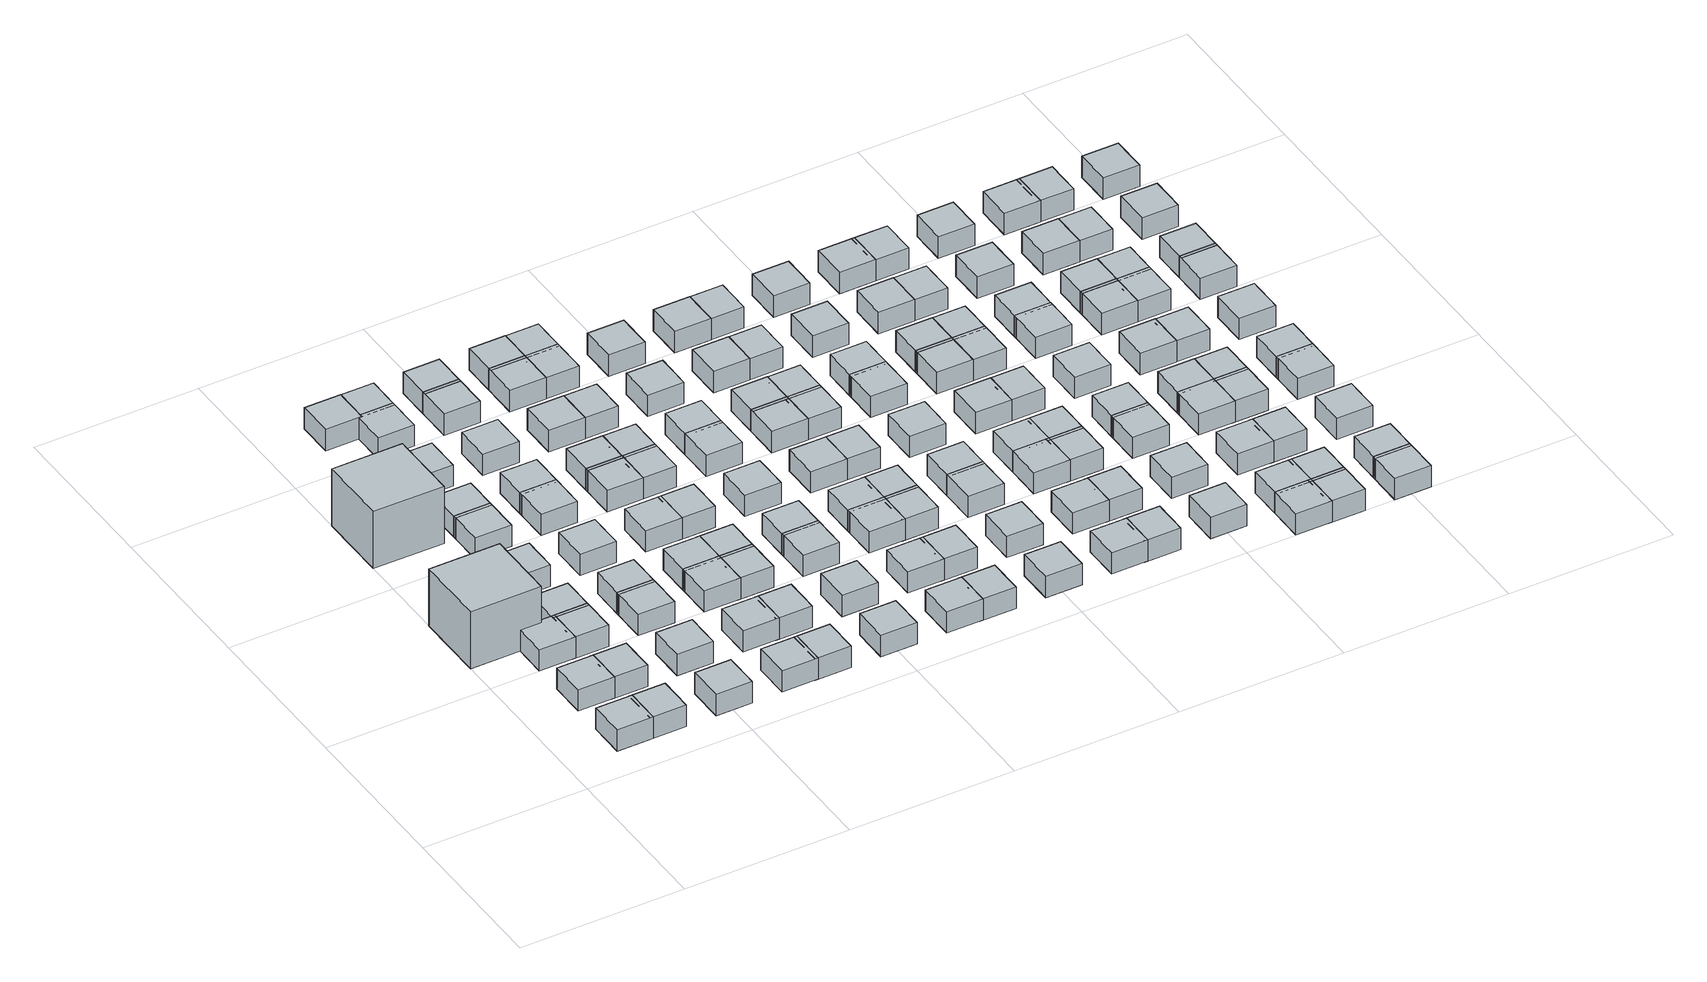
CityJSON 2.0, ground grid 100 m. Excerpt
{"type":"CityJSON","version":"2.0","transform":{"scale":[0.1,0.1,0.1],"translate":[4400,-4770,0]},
"CityObjects":{
"object1":{"type":"GenericCityObject","geometry":[{"type":"Solid","lod":"1","boundaries":[[[[0,1,2,3]],[[4,5,1,0]],[[5,6,2,1]],[[6,7,3,2]],[[7,4,0,3]],[[7,6,5,4]]]]}]},
"object2":{"type":"GenericCityObject","geometry":[{"type":"Solid","lod":"1","boundaries":[[[[8,9,10,11]],[[12,13,9,8]],[[13,14,10,9]],[[14,15,11,10]],[[15,12,8,11]],[[15,14,13,12]]]]}]},
"object3":{"type":"GenericCityObject","geometry":[{"type":"Solid","lod":"1","boundaries":[[[[16,17,18,19]],[[20,21,17,16]],[[21,22,18,17]],[[22,23,19,18]],[[23,20,16,19]],[[23,22,21,20]]]]}]},
"object4":{"type":"GenericCityObject","geometry":[{"type":"Solid","lod":"1","boundaries":[[[[24,25,26,27]],[[28,29,25,24]],[[29,30,26,25]],[[30,31,27,26]],[[31,28,24,27]],[[31,30,29,28]]]]}]},
"object5":{"type":"GenericCityObject","geometry":[{"type":"Solid","lod":"1","boundaries":[[[[32,33,34,35]],[[36,37,33,32]],[[37,38,34,33]],[[38,39,35,34]],[[39,36,32,35]],[[39,38,37,36]]]]}]},
"object6":{"type":"GenericCityObject","geometry":[{"type":"Solid","lod":"1","boundaries":[[[[40,41,42,43]],[[44,45,41,40]],[[45,46,42,41]],[[46,47,43,42]],[[47,44,40,43]],[[47,46,45,44]]]]}]},
"object7":{"type":"GenericCityObject","geometry":[{"type":"Solid","lod":"1","boundaries":[[[[48,49,50,51]],[[52,53,49,48]],[[53,54,50,49]],[[54,55,51,50]],[[55,52,48,51]],[[55,54,53,52]]]]}]},
"object8":{"type":"GenericCityObject","geometry":[{"type":"Solid","lod":"1","boundaries":[[[[56,57,58,59]],[[60,61,57,56]],[[61,62,58,57]],[[62,63,59,58]],[[63,60,56,59]],[[63,62,61,60]]]]}]},
"object9":{"type":"GenericCityObject","geometry":[{"type":"Solid","lod":"1","boundaries":[[[[64,65,66,67]],[[68,69,65,64]],[[69,70,66,65]],[[70,71,67,66]],[[71,68,64,67]],[[71,70,69,68]]]]}]},
"object10":{"type":"GenericCityObject","geometry":[{"type":"Solid","lod":"1","boundaries":[[[[72,73,74,75]],[[76,77,73,72]],[[77,78,74,73]],[[78,79,75,74]],[[79,76,72,75]],[[79,78,77,76]]]]}]},
"object11":{"type":"GenericCityObject","geometry":[{"type":"Solid","lod":"1","boundaries":[[[[80,81,82,83]],[[84,85,81,80]],[[85,86,82,81]],[[86,87,83,82]],[[87,84,80,83]],[[87,86,85,84]]]]}]},
"object12":{"type":"GenericCityObject","geometry":[{"type":"Solid","lod":"1","boundaries":[[[[88,89,90,91]],[[92,93,89,88]],[[93,94,90,89]],[[94,95,91,90]],[[95,92,88,91]],[[95,94,93,92]]]]}]},
"object13":{"type":"GenericCityObject","geometry":[{"type":"Solid","lod":"1","boundaries":[[[[96,97,98,99]],[[100,101,97,96]],[[101,102,98,97]],[[102,103,99,98]],[[103,100,96,99]],[[103,102,101,100]]]]}]},
"object14":{"type":"GenericCityObject","geometry":[{"type":"Solid","lod":"1","boundaries":[[[[104,105,106,107]],[[108,109,105,104]],[[109,110,106,105]],[[110,111,107,106]],[[111,108,104,107]],[[111,110,109,108]]]]}]},
"object15":{"type":"GenericCityObject","geometry":[{"type":"Solid","lod":"1","boundaries":[[[[112,113,114,115]],[[116,117,113,112]],[[117,118,114,113]],[[118,119,115,114]],[[119,116,112,115]],[[119,118,117,116]]]]}]},
"object16":{"type":"GenericCityObject","geometry":[{"type":"Solid","lod":"1","boundaries":[[[[120,121,122,123]],[[124,125,121,120]],[[125,126,122,121]],[[126,127,123,122]],[[127,124,120,123]],[[127,126,125,124]]]]}]},
"object17":{"type":"GenericCityObject","geometry":[{"type":"Solid","lod":"1","boundaries":[[[[128,129,130,131]],[[132,133,129,128]],[[133,134,130,129]],[[134,135,131,130]],[[135,132,128,131]],[[135,134,133,132]]]]}]},
"object18":{"type":"GenericCityObject","geometry":[{"type":"Solid","lod":"1","boundaries":[[[[136,137,138,139]],[[140,141,137,136]],[[141,142,138,137]],[[142,143,139,138]],[[143,140,136,139]],[[143,142,141,140]]]]}]},
"object19":{"type":"GenericCityObject","geometry":[{"type":"Solid","lod":"1","boundaries":[[[[144,145,146,147]],[[148,149,145,144]],[[149,150,146,145]],[[150,151,147,146]],[[151,148,144,147]],[[151,150,149,148]]]]}]},
"object20":{"type":"GenericCityObject","geometry":[{"type":"Solid","lod":"1","boundaries":[[[[152,153,154,155]],[[156,157,153,152]],[[157,158,154,153]],[[158,159,155,154]],[[159,156,152,155]],[[159,158,157,156]]]]}]},
"object21":{"type":"GenericCityObject","geometry":[{"type":"Solid","lod":"1","boundaries":[[[[160,161,162,163]],[[164,165,161,160]],[[165,166,162,161]],[[166,167,163,162]],[[167,164,160,163]],[[167,166,165,164]]]]}]},
"object22":{"type":"GenericCityObject","geometry":[{"type":"Solid","lod":"1","boundaries":[[[[168,169,170,171]],[[172,173,169,168]],[[173,174,170,169]],[[174,175,171,170]],[[175,172,168,171]],[[175,174,173,172]]]]}]},
"object23":{"type":"GenericCityObject","geometry":[{"type":"Solid","lod":"1","boundaries":[[[[176,177,178,179]],[[180,181,177,176]],[[181,182,178,177]],[[182,183,179,178]],[[183,180,176,179]],[[183,182,181,180]]]]}]},
"object24":{"type":"GenericCityObject","geometry":[{"type":"Solid","lod":"1","boundaries":[[[[184,185,186,187]],[[188,189,185,184]],[[189,190,186,185]],[[190,191,187,186]],[[191,188,184,187]],[[191,190,189,188]]]]}]},
"object25":{"type":"GenericCityObject","geometry":[{"type":"Solid","lod":"1","boundaries":[[[[192,193,194,195]],[[196,197,193,192]],[[197,198,194,193]],[[198,199,195,194]],[[199,196,192,195]],[[199,198,197,196]]]]}]},
"object26":{"type":"GenericCityObject","geometry":[{"type":"Solid","lod":"1","boundaries":[[[[200,201,202,203]],[[204,205,201,200]],[[205,206,202,201]],[[206,207,203,202]],[[207,204,200,203]],[[207,206,205,204]]]]}]},
"object27":{"type":"GenericCityObject","geometry":[{"type":"Solid","lod":"1","boundaries":[[[[208,209,210,211]],[[212,213,209,208]],[[213,214,210,209]],[[214,215,211,210]],[[215,212,208,211]],[[215,214,213,212]]]]}]},
"object28":{"type":"GenericCityObject","geometry":[{"type":"Solid","lod":"1","boundaries":[[[[216,217,218,219]],[[220,221,217,216]],[[221,222,218,217]],[[222,223,219,218]],[[223,220,216,219]],[[223,222,221,220]]]]}]},
"object29":{"type":"GenericCityObject","geometry":[{"type":"Solid","lod":"1","boundaries":[[[[224,225,226,227]],[[228,229,225,224]],[[229,230,226,225]],[[230,231,227,226]],[[231,228,224,227]],[[231,230,229,228]]]]}]},
"object30":{"type":"GenericCityObject","geometry":[{"type":"Solid","lod":"1","boundaries":[[[[232,233,234,235]],[[236,237,233,232]],[[237,238,234,233]],[[238,239,235,234]],[[239,236,232,235]],[[239,238,237,236]]]]}]},
"object31":{"type":"GenericCityObject","geometry":[{"type":"Solid","lod":"1","boundaries":[[[[240,241,242,243]],[[244,245,241,240]],[[245,246,242,241]],[[246,247,243,242]],[[247,244,240,243]],[[247,246,245,244]]]]}]},
"object32":{"type":"GenericCityObject","geometry":[{"type":"Solid","lod":"1","boundaries":[[[[248,249,250,251]],[[252,253,249,248]],[[253,254,250,249]],[[254,255,251,250]],[[255,252,248,251]],[[255,254,253,252]]]]}]},
"object33":{"type":"GenericCityObject","geometry":[{"type":"Solid","lod":"1","boundaries":[[[[256,257,258,259]],[[260,261,257,256]],[[261,262,258,257]],[[262,263,259,258]],[[263,260,256,259]],[[263,262,261,260]]]]}]},
"object34":{"type":"GenericCityObject","geometry":[{"type":"Solid","lod":"1","boundaries":[[[[264,265,266,267]],[[268,269,265,264]],[[269,270,266,265]],[[270,271,267,266]],[[271,268,264,267]],[[271,270,269,268]]]]}]},
"object35":{"type":"GenericCityObject","geometry":[{"type":"Solid","lod":"1","boundaries":[[[[272,273,274,275]],[[276,277,273,272]],[[277,278,274,273]],[[278,279,275,274]],[[279,276,272,275]],[[279,278,277,276]]]]}]},
"object36":{"type":"GenericCityObject","geometry":[{"type":"Solid","lod":"1","boundaries":[[[[280,281,282,283]],[[284,285,281,280]],[[285,286,282,281]],[[286,287,283,282]],[[287,284,280,283]],[[287,286,285,284]]]]}]},
"object37":{"type":"GenericCityObject","geometry":[{"type":"Solid","lod":"1","boundaries":[[[[288,289,290,291]],[[292,293,289,288]],[[293,294,290,289]],[[294,295,291,290]],[[295,292,288,291]],[[295,294,293,292]]]]}]},
"object38":{"type":"GenericCityObject","geometry":[{"type":"Solid","lod":"1","boundaries":[[[[296,297,298,299]],[[300,301,297,296]],[[301,302,298,297]],[[302,303,299,298]],[[303,300,296,299]],[[303,302,301,300]]]]}]},
"object39":{"type":"GenericCityObject","geometry":[{"type":"Solid","lod":"1","boundaries":[[[[304,305,306,307]],[[308,309,305,304]],[[309,310,306,305]],[[310,311,307,306]],[[311,308,304,307]],[[311,310,309,308]]]]}]},
"object40":{"type":"GenericCityObject","geometry":[{"type":"Solid","lod":"1","boundaries":[[[[312,313,314,315]],[[316,317,313,312]],[[317,318,314,313]],[[318,319,315,314]],[[319,316,312,315]],[[319,318,317,316]]]]}]},
"object41":{"type":"GenericCityObject","geometry":[{"type":"Solid","lod":"1","boundaries":[[[[320,321,322,323]],[[324,325,321,320]],[[325,326,322,321]],[[326,327,323,322]],[[327,324,320,323]],[[327,326,325,324]]]]}]},
"object42":{"type":"GenericCityObject","geometry":[{"type":"Solid","lod":"1","boundaries":[[[[328,329,330,331]],[[332,333,329,328]],[[333,334,330,329]],[[334,335,331,330]],[[335,332,328,331]],[[335,334,333,332]]]]}]},
"object43":{"type":"GenericCityObject","geometry":[{"type":"Solid","lod":"1","boundaries":[[[[336,337,338,339]],[[340,341,337,336]],[[341,342,338,337]],[[342,343,339,338]],[[343,340,336,339]],[[343,342,341,340]]]]}]},
"object44":{"type":"GenericCityObject","geometry":[{"type":"Solid","lod":"1","boundaries":[[[[344,345,346,347]],[[348,349,345,344]],[[349,350,346,345]],[[350,351,347,346]],[[351,348,344,347]],[[351,350,349,348]]]]}]},
"object45":{"type":"GenericCityObject","geometry":[{"type":"Solid","lod":"1","boundaries":[[[[352,353,354,355]],[[356,357,353,352]],[[357,358,354,353]],[[358,359,355,354]],[[359,356,352,355]],[[359,358,357,356]]]]}]},
"object46":{"type":"GenericCityObject","geometry":[{"type":"Solid","lod":"1","boundaries":[[[[360,361,362,363]],[[364,365,361,360]],[[365,366,362,361]],[[366,367,363,362]],[[367,364,360,363]],[[367,366,365,364]]]]}]},
"object47":{"type":"GenericCityObject","geometry":[{"type":"Solid","lod":"1","boundaries":[[[[368,369,370,371]],[[372,373,369,368]],[[373,374,370,369]],[[374,375,371,370]],[[375,372,368,371]],[[375,374,373,372]]]]}]},
"object48":{"type":"GenericCityObject","geometry":[{"type":"Solid","lod":"1","boundaries":[[[[376,377,378,379]],[[380,381,377,376]],[[381,382,378,377]],[[382,383,379,378]],[[383,380,376,379]],[[383,382,381,380]]]]}]},
"object49":{"type":"GenericCityObject","geometry":[{"type":"Solid","lod":"1","boundaries":[[[[384,385,386,387]],[[388,389,385,384]],[[389,390,386,385]],[[390,391,387,386]],[[391,388,384,387]],[[391,390,389,388]]]]}]},
"object50":{"type":"GenericCityObject","geometry":[{"type":"Solid","lod":"1","boundaries":[[[[392,393,394,395]],[[396,397,393,392]],[[397,398,394,393]],[[398,399,395,394]],[[399,396,392,395]],[[399,398,397,396]]]]}]},
"object51":{"type":"GenericCityObject","geometry":[{"type":"Solid","lod":"1","boundaries":[[[[400,401,402,403]],[[404,405,401,400]],[[405,406,402,401]],[[406,407,403,402]],[[407,404,400,403]],[[407,406,405,404]]]]}]},
"object52":{"type":"GenericCityObject","geometry":[{"type":"Solid","lod":"1","boundaries":[[[[408,409,410,411]],[[412,413,409,408]],[[413,414,410,409]],[[414,415,411,410]],[[415,412,408,411]],[[415,414,413,412]]]]}]},
"object53":{"type":"GenericCityObject","geometry":[{"type":"Solid","lod":"1","boundaries":[[[[416,417,418,419]],[[420,421,417,416]],[[421,422,418,417]],[[422,423,419,418]],[[423,420,416,419]],[[423,422,421,420]]]]}]},
"object54":{"type":"GenericCityObject","geometry":[{"type":"Solid","lod":"1","boundaries":[[[[424,425,426,427]],[[428,429,425,424]],[[429,430,426,425]],[[430,431,427,426]],[[431,428,424,427]],[[431,430,429,428]]]]}]},
"object55":{"type":"GenericCityObject","geometry":[{"type":"Solid","lod":"1","boundaries":[[[[432,433,434,435]],[[436,437,433,432]],[[437,438,434,433]],[[438,439,435,434]],[[439,436,432,435]],[[439,438,437,436]]]]}]},
"object56":{"type":"GenericCityObject","geometry":[{"type":"Solid","lod":"1","boundaries":[[[[440,441,442,443]],[[444,445,441,440]],[[445,446,442,441]],[[446,447,443,442]],[[447,444,440,443]],[[447,446,445,444]]]]}]},
"object57":{"type":"GenericCityObject","geometry":[{"type":"Solid","lod":"1","boundaries":[[[[448,449,450,451]],[[452,453,449,448]],[[453,454,450,449]],[[454,455,451,450]],[[455,452,448,451]],[[455,454,453,452]]]]}]},
"object58":{"type":"GenericCityObject","geometry":[{"type":"Solid","lod":"1","boundaries":[[[[456,457,458,459]],[[460,461,457,456]],[[461,462,458,457]],[[462,463,459,458]],[[463,460,456,459]],[[463,462,461,460]]]]}]},
"object59":{"type":"GenericCityObject","geometry":[{"type":"Solid","lod":"1","boundaries":[[[[464,465,466,467]],[[468,469,465,464]],[[469,470,466,465]],[[470,471,467,466]],[[471,468,464,467]],[[471,470,469,468]]]]}]},
"object60":{"type":"GenericCityObject","geometry":[{"type":"Solid","lod":"1","boundaries":[[[[472,473,474,475]],[[476,477,473,472]],[[477,478,474,473]],[[478,479,475,474]],[[479,476,472,475]],[[479,478,477,476]]]]}]},
"object61":{"type":"GenericCityObject","geometry":[{"type":"Solid","lod":"1","boundaries":[[[[480,481,482,483]],[[484,485,481,480]],[[485,486,482,481]],[[486,487,483,482]],[[487,484,480,483]],[[487,486,485,484]]]]}]},
"object62":{"type":"GenericCityObject","geometry":[{"type":"Solid","lod":"1","boundaries":[[[[488,489,490,491]],[[492,493,489,488]],[[493,494,490,489]],[[494,495,491,490]],[[495,492,488,491]],[[495,494,493,492]]]]}]},
"object63":{"type":"GenericCityObject","geometry":[{"type":"Solid","lod":"1","boundaries":[[[[496,497,498,499]],[[500,501,497,496]],[[501,502,498,497]],[[502,503,499,498]],[[503,500,496,499]],[[503,502,501,500]]]]}]},
"object64":{"type":"GenericCityObject","geometry":[{"type":"Solid","lod":"1","boundaries":[[[[504,505,506,507]],[[508,509,505,504]],[[509,510,506,505]],[[510,511,507,506]],[[511,508,504,507]],[[511,510,509,508]]]]}]},
"object65":{"type":"GenericCityObject","geometry":[{"type":"Solid","lod":"1","boundaries":[[[[512,513,514,515]],[[516,517,513,512]],[[517,518,514,513]],[[518,519,515,514]],[[519,516,512,515]],[[519,518,517,516]]]]}]},
"object66":{"type":"GenericCityObject","geometry":[{"type":"Solid","lod":"1","boundaries":[[[[520,521,522,523]],[[524,525,521,520]],[[525,526,522,521]],[[526,527,523,522]],[[527,524,520,523]],[[527,526,525,524]]]]}]},
"object67":{"type":"GenericCityObject","geometry":[{"type":"Solid","lod":"1","boundaries":[[[[528,529,530,531]],[[532,533,529,528]],[[533,534,530,529]],[[534,535,531,530]],[[535,532,528,531]],[[535,534,533,532]]]]}]},
"object68":{"type":"GenericCityObject","geometry":[{"type":"Solid","lod":"1","boundaries":[[[[536,537,538,539]],[[540,541,537,536]],[[541,542,538,537]],[[542,543,539,538]],[[543,540,536,539]],[[543,542,541,540]]]]}]},
"object69":{"type":"GenericCityObject","geometry":[{"type":"Solid","lod":"1","boundaries":[[[[544,545,546,547]],[[548,549,545,544]],[[549,550,546,545]],[[550,551,547,546]],[[551,548,544,547]],[[551,550,549,548]]]]}]},
"object70":{"type":"GenericCityObject","geometry":[{"type":"Solid","lod":"1","boundaries":[[[[552,553,554,555]],[[556,557,553,552]],[[557,558,554,553]],[[558,559,555,554]],[[559,556,552,555]],[[559,558,557,556]]]]}]},
"object71":{"type":"GenericCityObject","geometry":[{"type":"Solid","lod":"1","boundaries":[[[[560,561,562,563]],[[564,565,561,560]],[[565,566,562,561]],[[566,567,563,562]],[[567,564,560,563]],[[567,566,565,564]]]]}]},
"object72":{"type":"GenericCityObject","geometry":[{"type":"Solid","lod":"1","boundaries":[[[[568,569,570,571]],[[572,573,569,568]],[[573,574,570,569]],[[574,575,571,570]],[[575,572,568,571]],[[575,574,573,572]]]]}]},
"object73":{"type":"GenericCityObject","geometry":[{"type":"Solid","lod":"1","boundaries":[[[[576,577,578,579]],[[580,581,577,576]],[[581,582,578,577]],[[582,583,579,578]],[[583,580,576,579]],[[583,582,581,580]]]]}]},
"object74":{"type":"GenericCityObject","geometry":[{"type":"Solid","lod":"1","boundaries":[[[[584,585,586,587]],[[588,589,585,584]],[[589,590,586,585]],[[590,591,587,586]],[[591,588,584,587]],[[591,590,589,588]]]]}]},
"object75":{"type":"GenericCityObject","geometry":[{"type":"Solid","lod":"1","boundaries":[[[[592,593,594,595]],[[596,597,593,592]],[[597,598,594,593]],[[598,599,595,594]],[[599,596,592,595]],[[599,598,597,596]]]]}]},
"object76":{"type":"GenericCityObject","geometry":[{"type":"Solid","lod":"1","boundaries":[[[[600,601,602,603]],[[604,605,601,600]],[[605,606,602,601]],[[606,607,603,602]],[[607,604,600,603]],[[607,606,605,604]]]]}]},
"object77":{"type":"GenericCityObject","geometry":[{"type":"Solid","lod":"1","boundaries":[[[[608,609,610,611]],[[612,613,609,608]],[[613,614,610,609]],[[614,615,611,610]],[[615,612,608,611]],[[615,614,613,612]]]]}]},
"object78":{"type":"GenericCityObject","geometry":[{"type":"Solid","lod":"1","boundaries":[[[[616,617,618,619]],[[620,621,617,616]],[[621,622,618,617]],[[622,623,619,618]],[[623,620,616,619]],[[623,622,621,620]]]]}]},
"object79":{"type":"GenericCityObject","geometry":[{"type":"Solid","lod":"1","boundaries":[[[[624,625,626,627]],[[628,629,625,624]],[[629,630,626,625]],[[630,631,627,626]],[[631,628,624,627]],[[631,630,629,628]]]]}]},
"object80":{"type":"GenericCityObject","geometry":[{"type":"Solid","lod":"1","boundaries":[[[[632,633,634,635]],[[636,637,633,632]],[[637,638,634,633]],[[638,639,635,634]],[[639,636,632,635]],[[639,638,637,636]]]]}]},
"object81":{"type":"GenericCityObject","geometry":[{"type":"Solid","lod":"1","boundaries":[[[[640,641,642,643]],[[644,645,641,640]],[[645,646,642,641]],[[646,647,643,642]],[[647,644,640,643]],[[647,646,645,644]]]]}]},
"object82":{"type":"GenericCityObject","geometry":[{"type":"Solid","lod":"1","boundaries":[[[[648,649,650,651]],[[652,653,649,648]],[[653,654,650,649]],[[654,655,651,650]],[[655,652,648,651]],[[655,654,653,652]]]]}]},
"object83":{"type":"GenericCityObject","geometry":[{"type":"Solid","lod":"1","boundaries":[[[[656,657,658,659]],[[660,661,657,656]],[[661,662,658,657]],[[662,663,659,658]],[[663,660,656,659]],[[663,662,661,660]]]]}]},
"object84":{"type":"GenericCityObject","geometry":[{"type":"Solid","lod":"1","boundaries":[[[[664,665,666,667]],[[668,669,665,664]],[[669,670,666,665]],[[670,671,667,666]],[[671,668,664,667]],[[671,670,669,668]]]]}]},
"object85":{"type":"GenericCityObject","geometry":[{"type":"Solid","lod":"1","boundaries":[[[[672,673,674,675]],[[676,677,673,672]],[[677,678,674,673]],[[678,679,675,674]],[[679,676,672,675]],[[679,678,677,676]]]]}]},
"object86":{"type":"GenericCityObject","geometry":[{"type":"Solid","lod":"1","boundaries":[[[[680,681,682,683]],[[684,685,681,680]],[[685,686,682,681]],[[686,687,683,682]],[[687,684,680,683]],[[687,686,685,684]]]]}]},
"object87":{"type":"GenericCityObject","geometry":[{"type":"Solid","lod":"1","boundaries":[[[[688,689,690,691]],[[692,693,689,688]],[[693,694,690,689]],[[694,695,691,690]],[[695,692,688,691]],[[695,694,693,692]]]]}]},
"object88":{"type":"GenericCityObject","geometry":[{"type":"Solid","lod":"1","boundaries":[[[[696,697,698,699]],[[700,701,697,696]],[[701,702,698,697]],[[702,703,699,698]],[[703,700,696,699]],[[703,702,701,700]]]]}]},
"object89":{"type":"GenericCityObject","geometry":[{"type":"Solid","lod":"1","boundaries":[[[[704,705,706,707]],[[708,709,705,704]],[[709,710,706,705]],[[710,711,707,706]],[[711,708,704,707]],[[711,710,709,708]]]]}]},
"object90":{"type":"GenericCityObject","geometry":[{"type":"Solid","lod":"1","boundaries":[[[[712,713,714,715]],[[716,717,713,712]],[[717,718,714,713]],[[718,719,715,714]],[[719,716,712,715]],[[719,718,717,716]]]]}]},
"object91":{"type":"GenericCityObject","geometry":[{"type":"Solid","lod":"1","boundaries":[[[[720,721,722,723]],[[724,725,721,720]],[[725,726,722,721]],[[726,727,723,722]],[[727,724,720,723]],[[727,726,725,724]]]]}]},
"object92":{"type":"GenericCityObject","geometry":[{"type":"Solid","lod":"1","boundaries":[[[[728,729,730,731]],[[732,733,729,728]],[[733,734,730,729]],[[734,735,731,730]],[[735,732,728,731]],[[735,734,733,732]]]]}]},
"object93":{"type":"GenericCityObject","geometry":[{"type":"Solid","lod":"1","boundaries":[[[[736,737,738,739]],[[740,741,737,736]],[[741,742,738,737]],[[742,743,739,738]],[[743,740,736,739]],[[743,742,741,740]]]]}]},
"object94":{"type":"GenericCityObject","geometry":[{"type":"Solid","lod":"1","boundaries":[[[[744,745,746,747]],[[748,749,745,744]],[[749,750,746,745]],[[750,751,747,746]],[[751,748,744,747]],[[751,750,749,748]]]]}]},
"object95":{"type":"GenericCityObject","geometry":[{"type":"Solid","lod":"1","boundaries":[[[[752,753,754,755]],[[756,757,753,752]],[[757,758,754,753]],[[758,759,755,754]],[[759,756,752,755]],[[759,758,757,756]]]]}]},
"object96":{"type":"GenericCityObject","geometry":[{"type":"Solid","lod":"1","boundaries":[[[[760,761,762,763]],[[764,765,761,760]],[[765,766,762,761]],[[766,767,763,762]],[[767,764,760,763]],[[767,766,765,764]]]]}]},
"object97":{"type":"GenericCityObject","geometry":[{"type":"Solid","lod":"1","boundaries":[[[[768,769,770,771]],[[772,773,769,768]],[[773,774,770,769]],[[774,775,771,770]],[[775,772,768,771]],[[775,774,773,772]]]]}]},
"object98":{"type":"GenericCityObject","geometry":[{"type":"Solid","lod":"1","boundaries":[[[[776,777,778,779]],[[780,781,777,776]],[[781,782,778,777]],[[782,783,779,778]],[[783,780,776,779]],[[783,782,781,780]]]]}]},
"object99":{"type":"GenericCityObject","geometry":[{"type":"Solid","lod":"1","boundaries":[[[[784,785,786,787]],[[788,789,785,784]],[[789,790,786,785]],[[790,791,787,786]],[[791,788,784,787]],[[791,790,789,788]]]]}]},
"object100":{"type":"GenericCityObject","geometry":[{"type":"Solid","lod":"1","boundaries":[[[[792,793,794,795]],[[796,797,793,792]],[[797,798,794,793]],[[798,799,795,794]],[[799,796,792,795]],[[799,798,797,796]]]]}]},
"object101":{"type":"GenericCityObject","geometry":[{"type":"Solid","lod":"1","boundaries":[[[[800,801,802,803]],[[804,805,801,800]],[[805,806,802,801]],[[806,807,803,802]],[[807,804,800,803]],[[807,806,805,804]]]]}]},
"object102":{"type":"GenericCityObject","geometry":[{"type":"Solid","lod":"1","boundaries":[[[[808,809,810,811]],[[812,813,809,808]],[[813,814,810,809]],[[814,815,811,810]],[[815,812,808,811]],[[815,814,813,812]]]]}]},
"object103":{"type":"GenericCityObject","geometry":[{"type":"Solid","lod":"1","boundaries":[[[[816,817,818,819]],[[820,821,817,816]],[[821,822,818,817]],[[822,823,819,818]],[[823,820,816,819]],[[823,822,821,820]]]]}]},
"object104":{"type":"GenericCityObject","geometry":[{"type":"Solid","lod":"1","boundaries":[[[[824,825,826,827]],[[828,829,825,824]],[[829,830,826,825]],[[830,831,827,826]],[[831,828,824,827]],[[831,830,829,828]]]]}]},
"object105":{"type":"GenericCityObject","geometry":[{"type":"Solid","lod":"1","boundaries":[[[[832,833,834,835]],[[836,837,833,832]],[[837,838,834,833]],[[838,839,835,834]],[[839,836,832,835]],[[839,838,837,836]]]]}]},
"object106":{"type":"GenericCityObject","geometry":[{"type":"Solid","lod":"1","boundaries":[[[[840,841,842,843]],[[844,845,841,840]],[[845,846,842,841]],[[846,847,843,842]],[[847,844,840,843]],[[847,846,845,844]]]]}]},
"object107":{"type":"GenericCityObject","geometry":[{"type":"Solid","lod":"1","boundaries":[[[[848,849,850,851]],[[852,853,849,848]],[[853,854,850,849]],[[854,855,851,850]],[[855,852,848,851]],[[855,854,853,852]]]]}]},
"object108":{"type":"GenericCityObject","geometry":[{"type":"Solid","lod":"1","boundaries":[[[[856,857,858,859]],[[860,861,857,856]],[[861,862,858,857]],[[862,863,859,858]],[[863,860,856,859]],[[863,862,861,860]]]]}]},
"object109":{"type":"GenericCityObject","geometry":[{"type":"Solid","lod":"1","boundaries":[[[[864,865,866,867]],[[868,869,865,864]],[[869,870,866,865]],[[870,871,867,866]],[[871,868,864,867]],[[871,870,869,868]]]]}]},
"object110":{"type":"GenericCityObject","geometry":[{"type":"Solid","lod":"1","boundaries":[[[[872,873,874,875]],[[876,877,873,872]],[[877,878,874,873]],[[878,879,875,874]],[[879,876,872,875]],[[879,878,877,876]]]]}]},
"object111":{"type":"GenericCityObject","geometry":[{"type":"Solid","lod":"1","boundaries":[[[[880,881,882,883]],[[884,885,881,880]],[[885,886,882,881]],[[886,887,883,882]],[[887,884,880,883]],[[887,886,885,884]]]]}]},
"object112":{"type":"GenericCityObject","geometry":[{"type":"Solid","lod":"1","boundaries":[[[[888,889,890,891]],[[892,893,889,888]],[[893,894,890,889]],[[894,895,891,890]],[[895,892,888,891]],[[895,894,893,892]]]]}]},
"object113":{"type":"GenericCityObject","geometry":[{"type":"Solid","lod":"1","boundaries":[[[[896,897,898,899]],[[900,901,897,896]],[[901,902,898,897]],[[902,903,899,898]],[[903,900,896,899]],[[903,902,901,900]]]]}]},
"object114":{"type":"GenericCityObject","geometry":[{"type":"Solid","lod":"1","boundaries":[[[[904,905,906,907]],[[908,909,905,904]],[[909,910,906,905]],[[910,911,907,906]],[[911,908,904,907]],[[911,910,909,908]]]]}]},
"object115":{"type":"GenericCityObject","geometry":[{"type":"Solid","lod":"1","boundaries":[[[[912,913,914,915]],[[916,917,913,912]],[[917,918,914,913]],[[918,919,915,914]],[[919,916,912,915]],[[919,918,917,916]]]]}]},
"object116":{"type":"GenericCityObject","geometry":[{"type":"Solid","lod":"1","boundaries":[[[[920,921,922,923]],[[924,925,921,920]],[[925,926,922,921]],[[926,927,923,922]],[[927,924,920,923]],[[927,926,925,924]]]]}]},
"object117":{"type":"GenericCityObject","geometry":[{"type":"Solid","lod":"1","boundaries":[[[[928,929,930,931]],[[932,933,929,928]],[[933,934,930,929]],[[934,935,931,930]],[[935,932,928,931]],[[935,934,933,932]]]]}]},
"object118":{"type":"GenericCityObject","geometry":[{"type":"Solid","lod":"1","boundaries":[[[[936,937,938,939]],[[940,941,937,936]],[[941,942,938,937]],[[942,943,939,938]],[[943,940,936,939]],[[943,942,941,940]]]]}]},
"object119":{"type":"GenericCityObject","geometry":[{"type":"Solid","lod":"1","boundaries":[[[[944,945,946,947]],[[948,949,945,944]],[[949,950,946,945]],[[950,951,947,946]],[[951,948,944,947]],[[951,950,949,948]]]]}]},
"object120":{"type":"GenericCityObject","geometry":[{"type":"Solid","lod":"1","boundaries":[[[[952,953,954,955]],[[956,957,953,952]],[[957,958,954,953]],[[958,959,955,954]],[[959,956,952,955]],[[959,958,957,956]]]]}]},
"object121":{"type":"GenericCityObject","geometry":[{"type":"Solid","lod":"1","boundaries":[[[[960,961,962,963]],[[964,965,961,960]],[[965,966,962,961]],[[966,967,963,962]],[[967,964,960,963]],[[967,966,965,964]]]]}]},
"object122":{"type":"GenericCityObject","geometry":[{"type":"Solid","lod":"1","boundaries":[[[[968,969,970,971]],[[972,973,969,968]],[[973,974,970,969]],[[974,975,971,970]],[[975,972,968,971]],[[975,974,973,972]]]]}]},
"object123":{"type":"GenericCityObject","geometry":[{"type":"Solid","lod":"1","boundaries":[[[[976,977,978,979]],[[980,981,977,976]],[[981,982,978,977]],[[982,983,979,978]],[[983,980,976,979]],[[983,982,981,980]]]]}]},
"object124":{"type":"GenericCityObject","geometry":[{"type":"Solid","lod":"1","boundaries":[[[[984,985,986,987]],[[988,989,985,984]],[[989,990,986,985]],[[990,991,987,986]],[[991,988,984,987]],[[991,990,989,988]]]]}]},
"object125":{"type":"GenericCityObject","geometry":[{"type":"Solid","lod":"1","boundaries":[[[[992,993,994,995]],[[996,997,993,992]],[[997,998,994,993]],[[998,999,995,994]],[[999,996,992,995]],[[999,998,997,996]]]]}]},
"object126":{"type":"GenericCityObject","geometry":[{"type":"Solid","lod":"1","boundaries":[[[[1000,1001,1002,1003]],[[1004,1005,1001,1000]],[[1005,1006,1002,1001]],[[1006,1007,1003,1002]],[[1007,1004,1000,1003]],[[1007,1006,1005,1004]]]]}]},
"object127":{"type":"GenericCityObject","geometry":[{"type":"Solid","lod":"1","boundaries":[[[[1008,1009,1010,1011]],[[1012,1013,1009,1008]],[[1013,1014,1010,1009]],[[1014,1015,1011,1010]],[[1015,1012,1008,1011]],[[1015,1014,1013,1012]]]]}]},
"object128":{"type":"GenericCityObject","geometry":[{"type":"Solid","lod":"1","boundaries":[[[[1016,1017,1018,1019]],[[1020,1021,1017,1016]],[[1021,1022,1018,1017]],[[1022,1023,1019,1018]],[[1023,1020,1016,1019]],[[1023,1022,1021,1020]]]]}]},
"object129":{"type":"GenericCityObject","geometry":[{"type":"Solid","lod":"1","boundaries":[[[[1024,1025,1026,1027]],[[1028,1029,1025,1024]],[[1029,1030,1026,1025]],[[1030,1031,1027,1026]],[[1031,1028,1024,1027]],[[1031,1030,1029,1028]]]]}]},
"object130":{"type":"GenericCityObject","geometry":[{"type":"Solid","lod":"1","boundaries":[[[[1032,1033,1034,1035]],[[1036,1037,1033,1032]],[[1037,1038,1034,1033]],[[1038,1039,1035,1034]],[[1039,1036,1032,1035]],[[1039,1038,1037,1036]]]]}]},
"object131":{"type":"GenericCityObject","geometry":[{"type":"Solid","lod":"1","boundaries":[[[[1040,1041,1042,1043]],[[1044,1045,1041,1040]],[[1045,1046,1042,1041]],[[1046,1047,1043,1042]],[[1047,1044,1040,1043]],[[1047,1046,1045,1044]]]]}]},
"object132":{"type":"GenericCityObject","geometry":[{"type":"Solid","lod":"1","boundaries":[[[[1048,1049,1050,1051]],[[1052,1053,1049,1048]],[[1053,1054,1050,1049]],[[1054,1055,1051,1050]],[[1055,1052,1048,1051]],[[1055,1054,1053,1052]]]]}]},
"object133":{"type":"GenericCityObject","geometry":[{"type":"Solid","lod":"1","boundaries":[[[[1056,1057,1058,1059]],[[1060,1061,1057,1056]],[[1061,1062,1058,1057]],[[1062,1063,1059,1058]],[[1063,1060,1056,1059]],[[1063,1062,1061,1060]]]]}]},
"object134":{"type":"GenericCityObject","geometry":[{"type":"Solid","lod":"1","boundaries":[[[[1064,1065,1066,1067]],[[1068,1069,1065,1064]],[[1069,1070,1066,1065]],[[1070,1071,1067,1066]],[[1071,1068,1064,1067]],[[1071,1070,1069,1068]]]]}]},
"object135":{"type":"GenericCityObject","geometry":[{"type":"Solid","lod":"1","boundaries":[[[[1072,1073,1074,1075]],[[1076,1077,1073,1072]],[[1077,1078,1074,1073]],[[1078,1079,1075,1074]],[[1079,1076,1072,1075]],[[1079,1078,1077,1076]]]]}]},
"object136":{"type":"GenericCityObject","geometry":[{"type":"Solid","lod":"1","boundaries":[[[[1080,1081,1082,1083]],[[1084,1085,1081,1080]],[[1085,1086,1082,1081]],[[1086,1087,1083,1082]],[[1087,1084,1080,1083]],[[1087,1086,1085,1084]]]]}]},
"object137":{"type":"GenericCityObject","geometry":[{"type":"Solid","lod":"1","boundaries":[[[[1088,1089,1090,1091]],[[1092,1093,1089,1088]],[[1093,1094,1090,1089]],[[1094,1095,1091,1090]],[[1095,1092,1088,1091]],[[1095,1094,1093,1092]]]]}]},
"object138":{"type":"GenericCityObject","geometry":[{"type":"Solid","lod":"1","boundaries":[[[[1096,1097,1098,1099]],[[1100,1101,1097,1096]],[[1101,1102,1098,1097]],[[1102,1103,1099,1098]],[[1103,1100,1096,1099]],[[1103,1102,1101,1100]]]]}]},
"object139":{"type":"GenericCityObject","geometry":[{"type":"Solid","lod":"1","boundaries":[[[[1104,1105,1106,1107]],[[1108,1109,1105,1104]],[[1109,1110,1106,1105]],[[1110,1111,1107,1106]],[[1111,1108,1104,1107]],[[1111,1110,1109,1108]]]]}]}
},
"vertices":[
[300,200,0],[520,200,0],[520,420,0],[300,420,0],[300,200,140],[520,200,140],[520,420,140],[300,420,140],
[300,600,0],[520,600,0],[520,820,0],[300,820,0],[300,600,140],[520,600,140],[520,820,140],[300,820,140],
[0,1200,0],[429,1200,0],[429,1629,0],[0,1629,0],[0,1200,375],[429,1200,375],[429,1629,375],[0,1629,375],
[500,200,0],[720,200,0],[720,420,0],[500,420,0],[500,200,140],[720,200,140],[720,420,140],[500,420,140],
[300,1000,0],[520,1000,0],[520,1220,0],[300,1220,0],[300,1000,140],[520,1000,140],[520,1220,140],[300,1220,140],
[500,600,0],[720,600,0],[720,820,0],[500,820,0],[500,600,140],[720,600,140],[720,820,140],[500,820,140],
[0,2200,0],[429,2200,0],[429,2629,0],[0,2629,0],[0,2200,375],[429,2200,375],[429,2629,375],[0,2629,375],
[500,1000,0],[720,1000,0],[720,1220,0],[500,1220,0],[500,1000,140],[720,1000,140],[720,1220,140],[500,1220,140],
[500,1200,0],[720,1200,0],[720,1420,0],[500,1420,0],[500,1200,140],[720,1200,140],[720,1420,140],[500,1420,140],
[900,200,0],[1120,200,0],[1120,420,0],[900,420,0],[900,200,140],[1120,200,140],[1120,420,140],[900,420,140],
[500,1600,0],[720,1600,0],[720,1820,0],[500,1820,0],[500,1600,140],[720,1600,140],[720,1820,140],[500,1820,140],
[900,600,0],[1120,600,0],[1120,820,0],[900,820,0],[900,600,140],[1120,600,140],[1120,820,140],[900,820,140],
[500,2000,0],[720,2000,0],[720,2220,0],[500,2220,0],[500,2000,140],[720,2000,140],[720,2220,140],[500,2220,140],
[500,2200,0],[720,2200,0],[720,2420,0],[500,2420,0],[500,2200,140],[720,2200,140],[720,2420,140],[500,2420,140],
[900,1000,0],[1120,1000,0],[1120,1220,0],[900,1220,0],[900,1000,140],[1120,1000,140],[1120,1220,140],[900,1220,140],
[900,1200,0],[1120,1200,0],[1120,1420,0],[900,1420,0],[900,1200,140],[1120,1200,140],[1120,1420,140],[900,1420,140],
[300,3200,0],[520,3200,0],[520,3420,0],[300,3420,0],[300,3200,140],[520,3200,140],[520,3420,140],[300,3420,140],
[500,2600,0],[720,2600,0],[720,2820,0],[500,2820,0],[500,2600,140],[720,2600,140],[720,2820,140],[500,2820,140],
[1300,200,0],[1520,200,0],[1520,420,0],[1300,420,0],[1300,200,140],[1520,200,140],[1520,420,140],[1300,420,140],
[900,1600,0],[1120,1600,0],[1120,1820,0],[900,1820,0],[900,1600,140],[1120,1600,140],[1120,1820,140],[900,1820,140],
[500,3000,0],[720,3000,0],[720,3220,0],[500,3220,0],[500,3000,140],[720,3000,140],[720,3220,140],[500,3220,140],
[500,3200,0],[720,3200,0],[720,3420,0],[500,3420,0],[500,3200,140],[720,3200,140],[720,3420,140],[500,3420,140],
[1300,600,0],[1520,600,0],[1520,820,0],[1300,820,0],[1300,600,140],[1520,600,140],[1520,820,140],[1300,820,140],
[900,2000,0],[1120,2000,0],[1120,2220,0],[900,2220,0],[900,2000,140],[1120,2000,140],[1120,2220,140],[900,2220,140],
[1500,200,0],[1720,200,0],[1720,420,0],[1500,420,0],[1500,200,140],[1720,200,140],[1720,420,140],[1500,420,140],
[900,2200,0],[1120,2200,0],[1120,2420,0],[900,2420,0],[900,2200,140],[1120,2200,140],[1120,2420,140],[900,2420,140],
[1300,1000,0],[1520,1000,0],[1520,1220,0],[1300,1220,0],[1300,1000,140],[1520,1000,140],[1520,1220,140],[1300,1220,140],
[1300,1200,0],[1520,1200,0],[1520,1420,0],[1300,1420,0],[1300,1200,140],[1520,1200,140],[1520,1420,140],[1300,1420,140],
[1500,600,0],[1720,600,0],[1720,820,0],[1500,820,0],[1500,600,140],[1720,600,140],[1720,820,140],[1500,820,140],
[900,2600,0],[1120,2600,0],[1120,2820,0],[900,2820,0],[900,2600,140],[1120,2600,140],[1120,2820,140],[900,2820,140],
[1300,1600,0],[1520,1600,0],[1520,1820,0],[1300,1820,0],[1300,1600,140],[1520,1600,140],[1520,1820,140],[1300,1820,140],
[1500,1000,0],[1720,1000,0],[1720,1220,0],[1500,1220,0],[1500,1000,140],[1720,1000,140],[1720,1220,140],[1500,1220,140],
[900,3000,0],[1120,3000,0],[1120,3220,0],[900,3220,0],[900,3000,140],[1120,3000,140],[1120,3220,140],[900,3220,140],
[1500,1200,0],[1720,1200,0],[1720,1420,0],[1500,1420,0],[1500,1200,140],[1720,1200,140],[1720,1420,140],[1500,1420,140],
[900,3200,0],[1120,3200,0],[1120,3420,0],[900,3420,0],[900,3200,140],[1120,3200,140],[1120,3420,140],[900,3420,140],
[1300,2000,0],[1520,2000,0],[1520,2220,0],[1300,2220,0],[1300,2000,140],[1520,2000,140],[1520,2220,140],[1300,2220,140],
[1900,200,0],[2120,200,0],[2120,420,0],[1900,420,0],[1900,200,140],[2120,200,140],[2120,420,140],[1900,420,140],
[1300,2200,0],[1520,2200,0],[1520,2420,0],[1300,2420,0],[1300,2200,140],[1520,2200,140],[1520,2420,140],[1300,2420,140],
[1500,1600,0],[1720,1600,0],[1720,1820,0],[1500,1820,0],[1500,1600,140],[1720,1600,140],[1720,1820,140],[1500,1820,140],
[1900,600,0],[2120,600,0],[2120,820,0],[1900,820,0],[1900,600,140],[2120,600,140],[2120,820,140],[1900,820,140],
[1300,2600,0],[1520,2600,0],[1520,2820,0],[1300,2820,0],[1300,2600,140],[1520,2600,140],[1520,2820,140],[1300,2820,140],
[1500,2000,0],[1720,2000,0],[1720,2220,0],[1500,2220,0],[1500,2000,140],[1720,2000,140],[1720,2220,140],[1500,2220,140],
[1500,2200,0],[1720,2200,0],[1720,2420,0],[1500,2420,0],[1500,2200,140],[1720,2200,140],[1720,2420,140],[1500,2420,140],
[1900,1000,0],[2120,1000,0],[2120,1220,0],[1900,1220,0],[1900,1000,140],[2120,1000,140],[2120,1220,140],[1900,1220,140],
[1300,3000,0],[1520,3000,0],[1520,3220,0],[1300,3220,0],[1300,3000,140],[1520,3000,140],[1520,3220,140],[1300,3220,140],
[1900,1200,0],[2120,1200,0],[2120,1420,0],[1900,1420,0],[1900,1200,140],[2120,1200,140],[2120,1420,140],[1900,1420,140],
[1300,3200,0],[1520,3200,0],[1520,3420,0],[1300,3420,0],[1300,3200,140],[1520,3200,140],[1520,3420,140],[1300,3420,140],
[1500,2600,0],[1720,2600,0],[1720,2820,0],[1500,2820,0],[1500,2600,140],[1720,2600,140],[1720,2820,140],[1500,2820,140],
[2300,200,0],[2520,200,0],[2520,420,0],[2300,420,0],[2300,200,140],[2520,200,140],[2520,420,140],[2300,420,140],
[1900,1600,0],[2120,1600,0],[2120,1820,0],[1900,1820,0],[1900,1600,140],[2120,1600,140],[2120,1820,140],[1900,1820,140],
[1500,3000,0],[1720,3000,0],[1720,3220,0],[1500,3220,0],[1500,3000,140],[1720,3000,140],[1720,3220,140],[1500,3220,140],
[1500,3200,0],[1720,3200,0],[1720,3420,0],[1500,3420,0],[1500,3200,140],[1720,3200,140],[1720,3420,140],[1500,3420,140],
[2300,600,0],[2520,600,0],[2520,820,0],[2300,820,0],[2300,600,140],[2520,600,140],[2520,820,140],[2300,820,140],
[1900,2000,0],[2120,2000,0],[2120,2220,0],[1900,2220,0],[1900,2000,140],[2120,2000,140],[2120,2220,140],[1900,2220,140],
[2500,200,0],[2720,200,0],[2720,420,0],[2500,420,0],[2500,200,140],[2720,200,140],[2720,420,140],[2500,420,140],
[1900,2200,0],[2120,2200,0],[2120,2420,0],[1900,2420,0],[1900,2200,140],[2120,2200,140],[2120,2420,140],[1900,2420,140],
[2300,1000,0],[2520,1000,0],[2520,1220,0],[2300,1220,0],[2300,1000,140],[2520,1000,140],[2520,1220,140],[2300,1220,140],
[2300,1200,0],[2520,1200,0],[2520,1420,0],[2300,1420,0],[2300,1200,140],[2520,1200,140],[2520,1420,140],[2300,1420,140],
[2500,600,0],[2720,600,0],[2720,820,0],[2500,820,0],[2500,600,140],[2720,600,140],[2720,820,140],[2500,820,140],
[1900,2600,0],[2120,2600,0],[2120,2820,0],[1900,2820,0],[1900,2600,140],[2120,2600,140],[2120,2820,140],[1900,2820,140],
[2300,1600,0],[2520,1600,0],[2520,1820,0],[2300,1820,0],[2300,1600,140],[2520,1600,140],[2520,1820,140],[2300,1820,140],
[2500,1000,0],[2720,1000,0],[2720,1220,0],[2500,1220,0],[2500,1000,140],[2720,1000,140],[2720,1220,140],[2500,1220,140],
[1900,3000,0],[2120,3000,0],[2120,3220,0],[1900,3220,0],[1900,3000,140],[2120,3000,140],[2120,3220,140],[1900,3220,140],
[2500,1200,0],[2720,1200,0],[2720,1420,0],[2500,1420,0],[2500,1200,140],[2720,1200,140],[2720,1420,140],[2500,1420,140],
[2300,2000,0],[2520,2000,0],[2520,2220,0],[2300,2220,0],[2300,2000,140],[2520,2000,140],[2520,2220,140],[2300,2220,140],
[2900,200,0],[3120,200,0],[3120,420,0],[2900,420,0],[2900,200,140],[3120,200,140],[3120,420,140],[2900,420,140],
[2300,2200,0],[2520,2200,0],[2520,2420,0],[2300,2420,0],[2300,2200,140],[2520,2200,140],[2520,2420,140],[2300,2420,140],
[2500,1600,0],[2720,1600,0],[2720,1820,0],[2500,1820,0],[2500,1600,140],[2720,1600,140],[2720,1820,140],[2500,1820,140],
[2900,600,0],[3120,600,0],[3120,820,0],[2900,820,0],[2900,600,140],[3120,600,140],[3120,820,140],[2900,820,140],
[2300,2600,0],[2520,2600,0],[2520,2820,0],[2300,2820,0],[2300,2600,140],[2520,2600,140],[2520,2820,140],[2300,2820,140],
[2500,2000,0],[2720,2000,0],[2720,2220,0],[2500,2220,0],[2500,2000,140],[2720,2000,140],[2720,2220,140],[2500,2220,140],
[2500,2200,0],[2720,2200,0],[2720,2420,0],[2500,2420,0],[2500,2200,140],[2720,2200,140],[2720,2420,140],[2500,2420,140],
[2900,1000,0],[3120,1000,0],[3120,1220,0],[2900,1220,0],[2900,1000,140],[3120,1000,140],[3120,1220,140],[2900,1220,140],
[2300,3000,0],[2520,3000,0],[2520,3220,0],[2300,3220,0],[2300,3000,140],[2520,3000,140],[2520,3220,140],[2300,3220,140],
[2900,1200,0],[3120,1200,0],[3120,1420,0],[2900,1420,0],[2900,1200,140],[3120,1200,140],[3120,1420,140],[2900,1420,140],
[2500,2600,0],[2720,2600,0],[2720,2820,0],[2500,2820,0],[2500,2600,140],[2720,2600,140],[2720,2820,140],[2500,2820,140],
[3300,200,0],[3520,200,0],[3520,420,0],[3300,420,0],[3300,200,140],[3520,200,140],[3520,420,140],[3300,420,140],
[2900,1600,0],[3120,1600,0],[3120,1820,0],[2900,1820,0],[2900,1600,140],[3120,1600,140],[3120,1820,140],[2900,1820,140],
[2500,3000,0],[2720,3000,0],[2720,3220,0],[2500,3220,0],[2500,3000,140],[2720,3000,140],[2720,3220,140],[2500,3220,140],
[3300,600,0],[3520,600,0],[3520,820,0],[3300,820,0],[3300,600,140],[3520,600,140],[3520,820,140],[3300,820,140],
[2900,2000,0],[3120,2000,0],[3120,2220,0],[2900,2220,0],[2900,2000,140],[3120,2000,140],[3120,2220,140],[2900,2220,140],
[3500,200,0],[3720,200,0],[3720,420,0],[3500,420,0],[3500,200,140],[3720,200,140],[3720,420,140],[3500,420,140],
[2900,2200,0],[3120,2200,0],[3120,2420,0],[2900,2420,0],[2900,2200,140],[3120,2200,140],[3120,2420,140],[2900,2420,140],
[3300,1000,0],[3520,1000,0],[3520,1220,0],[3300,1220,0],[3300,1000,140],[3520,1000,140],[3520,1220,140],[3300,1220,140],
[3300,1200,0],[3520,1200,0],[3520,1420,0],[3300,1420,0],[3300,1200,140],[3520,1200,140],[3520,1420,140],[3300,1420,140],
[3500,600,0],[3720,600,0],[3720,820,0],[3500,820,0],[3500,600,140],[3720,600,140],[3720,820,140],[3500,820,140],
[2900,2600,0],[3120,2600,0],[3120,2820,0],[2900,2820,0],[2900,2600,140],[3120,2600,140],[3120,2820,140],[2900,2820,140],
[3300,1600,0],[3520,1600,0],[3520,1820,0],[3300,1820,0],[3300,1600,140],[3520,1600,140],[3520,1820,140],[3300,1820,140],
[3500,1000,0],[3720,1000,0],[3720,1220,0],[3500,1220,0],[3500,1000,140],[3720,1000,140],[3720,1220,140],[3500,1220,140],
[2900,3000,0],[3120,3000,0],[3120,3220,0],[2900,3220,0],[2900,3000,140],[3120,3000,140],[3120,3220,140],[2900,3220,140],
[3500,1200,0],[3720,1200,0],[3720,1420,0],[3500,1420,0],[3500,1200,140],[3720,1200,140],[3720,1420,140],[3500,1420,140],
[3300,2000,0],[3520,2000,0],[3520,2220,0],[3300,2220,0],[3300,2000,140],[3520,2000,140],[3520,2220,140],[3300,2220,140],
[3900,200,0],[4120,200,0],[4120,420,0],[3900,420,0],[3900,200,140],[4120,200,140],[4120,420,140],[3900,420,140],
[3300,2200,0],[3520,2200,0],[3520,2420,0],[3300,2420,0],[3300,2200,140],[3520,2200,140],[3520,2420,140],[3300,2420,140],
[3500,1600,0],[3720,1600,0],[3720,1820,0],[3500,1820,0],[3500,1600,140],[3720,1600,140],[3720,1820,140],[3500,1820,140],
[3900,600,0],[4120,600,0],[4120,820,0],[3900,820,0],[3900,600,140],[4120,600,140],[4120,820,140],[3900,820,140],
[3300,2600,0],[3520,2600,0],[3520,2820,0],[3300,2820,0],[3300,2600,140],[3520,2600,140],[3520,2820,140],[3300,2820,140],
[3500,2000,0],[3720,2000,0],[3720,2220,0],[3500,2220,0],[3500,2000,140],[3720,2000,140],[3720,2220,140],[3500,2220,140],
[3500,2200,0],[3720,2200,0],[3720,2420,0],[3500,2420,0],[3500,2200,140],[3720,2200,140],[3720,2420,140],[3500,2420,140],
[3900,1000,0],[4120,1000,0],[4120,1220,0],[3900,1220,0],[3900,1000,140],[4120,1000,140],[4120,1220,140],[3900,1220,140],
[3300,3000,0],[3520,3000,0],[3520,3220,0],[3300,3220,0],[3300,3000,140],[3520,3000,140],[3520,3220,140],[3300,3220,140],
[3900,1200,0],[4120,1200,0],[4120,1420,0],[3900,1420,0],[3900,1200,140],[4120,1200,140],[4120,1420,140],[3900,1420,140],
[3500,2600,0],[3720,2600,0],[3720,2820,0],[3500,2820,0],[3500,2600,140],[3720,2600,140],[3720,2820,140],[3500,2820,140],
[4300,0,0],[4520,0,0],[4520,220,0],[4300,220,0],[4300,0,140],[4520,0,140],[4520,220,140],[4300,220,140],
[4300,200,0],[4520,200,0],[4520,420,0],[4300,420,0],[4300,200,140],[4520,200,140],[4520,420,140],[4300,420,140],
[3900,1600,0],[4120,1600,0],[4120,1820,0],[3900,1820,0],[3900,1600,140],[4120,1600,140],[4120,1820,140],[3900,1820,140],
[3500,3000,0],[3720,3000,0],[3720,3220,0],[3500,3220,0],[3500,3000,140],[3720,3000,140],[3720,3220,140],[3500,3220,140],
[4300,600,0],[4520,600,0],[4520,820,0],[4300,820,0],[4300,600,140],[4520,600,140],[4520,820,140],[4300,820,140],
[4500,0,0],[4720,0,0],[4720,220,0],[4500,220,0],[4500,0,140],[4720,0,140],[4720,220,140],[4500,220,140],
[3900,2000,0],[4120,2000,0],[4120,2220,0],[3900,2220,0],[3900,2000,140],[4120,2000,140],[4120,2220,140],[3900,2220,140],
[4500,200,0],[4720,200,0],[4720,420,0],[4500,420,0],[4500,200,140],[4720,200,140],[4720,420,140],[4500,420,140],
[3900,2200,0],[4120,2200,0],[4120,2420,0],[3900,2420,0],[3900,2200,140],[4120,2200,140],[4120,2420,140],[3900,2420,140],
[4300,1000,0],[4520,1000,0],[4520,1220,0],[4300,1220,0],[4300,1000,140],[4520,1000,140],[4520,1220,140],[4300,1220,140],
[4300,1200,0],[4520,1200,0],[4520,1420,0],[4300,1420,0],[4300,1200,140],[4520,1200,140],[4520,1420,140],[4300,1420,140],
[4500,600,0],[4720,600,0],[4720,820,0],[4500,820,0],[4500,600,140],[4720,600,140],[4720,820,140],[4500,820,140],
[3900,2600,0],[4120,2600,0],[4120,2820,0],[3900,2820,0],[3900,2600,140],[4120,2600,140],[4120,2820,140],[3900,2820,140],
[4300,1600,0],[4520,1600,0],[4520,1820,0],[4300,1820,0],[4300,1600,140],[4520,1600,140],[4520,1820,140],[4300,1820,140],
[4500,1000,0],[4720,1000,0],[4720,1220,0],[4500,1220,0],[4500,1000,140],[4720,1000,140],[4720,1220,140],[4500,1220,140],
[3900,3000,0],[4120,3000,0],[4120,3220,0],[3900,3220,0],[3900,3000,140],[4120,3000,140],[4120,3220,140],[3900,3220,140],
[4500,1200,0],[4720,1200,0],[4720,1420,0],[4500,1420,0],[4500,1200,140],[4720,1200,140],[4720,1420,140],[4500,1420,140],
[4900,0,0],[5120,0,0],[5120,220,0],[4900,220,0],[4900,0,140],[5120,0,140],[5120,220,140],[4900,220,140],
[4300,2000,0],[4520,2000,0],[4520,2220,0],[4300,2220,0],[4300,2000,140],[4520,2000,140],[4520,2220,140],[4300,2220,140],
[4900,200,0],[5120,200,0],[5120,420,0],[4900,420,0],[4900,200,140],[5120,200,140],[5120,420,140],[4900,420,140],
[4300,2200,0],[4520,2200,0],[4520,2420,0],[4300,2420,0],[4300,2200,140],[4520,2200,140],[4520,2420,140],[4300,2420,140],
[4500,1600,0],[4720,1600,0],[4720,1820,0],[4500,1820,0],[4500,1600,140],[4720,1600,140],[4720,1820,140],[4500,1820,140],
[4900,600,0],[5120,600,0],[5120,820,0],[4900,820,0],[4900,600,140],[5120,600,140],[5120,820,140],[4900,820,140],
[4300,2600,0],[4520,2600,0],[4520,2820,0],[4300,2820,0],[4300,2600,140],[4520,2600,140],[4520,2820,140],[4300,2820,140],
[4500,2000,0],[4720,2000,0],[4720,2220,0],[4500,2220,0],[4500,2000,140],[4720,2000,140],[4720,2220,140],[4500,2220,140],
[4500,2200,0],[4720,2200,0],[4720,2420,0],[4500,2420,0],[4500,2200,140],[4720,2200,140],[4720,2420,140],[4500,2420,140],
[4900,1000,0],[5120,1000,0],[5120,1220,0],[4900,1220,0],[4900,1000,140],[5120,1000,140],[5120,1220,140],[4900,1220,140],
[4300,3000,0],[4520,3000,0],[4520,3220,0],[4300,3220,0],[4300,3000,140],[4520,3000,140],[4520,3220,140],[4300,3220,140],
[4900,1200,0],[5120,1200,0],[5120,1420,0],[4900,1420,0],[4900,1200,140],[5120,1200,140],[5120,1420,140],[4900,1420,140],
[4500,2600,0],[4720,2600,0],[4720,2820,0],[4500,2820,0],[4500,2600,140],[4720,2600,140],[4720,2820,140],[4500,2820,140],
[4900,1600,0],[5120,1600,0],[5120,1820,0],[4900,1820,0],[4900,1600,140],[5120,1600,140],[5120,1820,140],[4900,1820,140],
[4500,3000,0],[4720,3000,0],[4720,3220,0],[4500,3220,0],[4500,3000,140],[4720,3000,140],[4720,3220,140],[4500,3220,140],
[4900,2000,0],[5120,2000,0],[5120,2220,0],[4900,2220,0],[4900,2000,140],[5120,2000,140],[5120,2220,140],[4900,2220,140],
[4900,2200,0],[5120,2200,0],[5120,2420,0],[4900,2420,0],[4900,2200,140],[5120,2200,140],[5120,2420,140],[4900,2420,140],
[4900,2600,0],[5120,2600,0],[5120,2820,0],[4900,2820,0],[4900,2600,140],[5120,2600,140],[5120,2820,140],[4900,2820,140],
[4900,3000,0],[5120,3000,0],[5120,3220,0],[4900,3220,0],[4900,3000,140],[5120,3000,140],[5120,3220,140],[4900,3220,140]
]}
